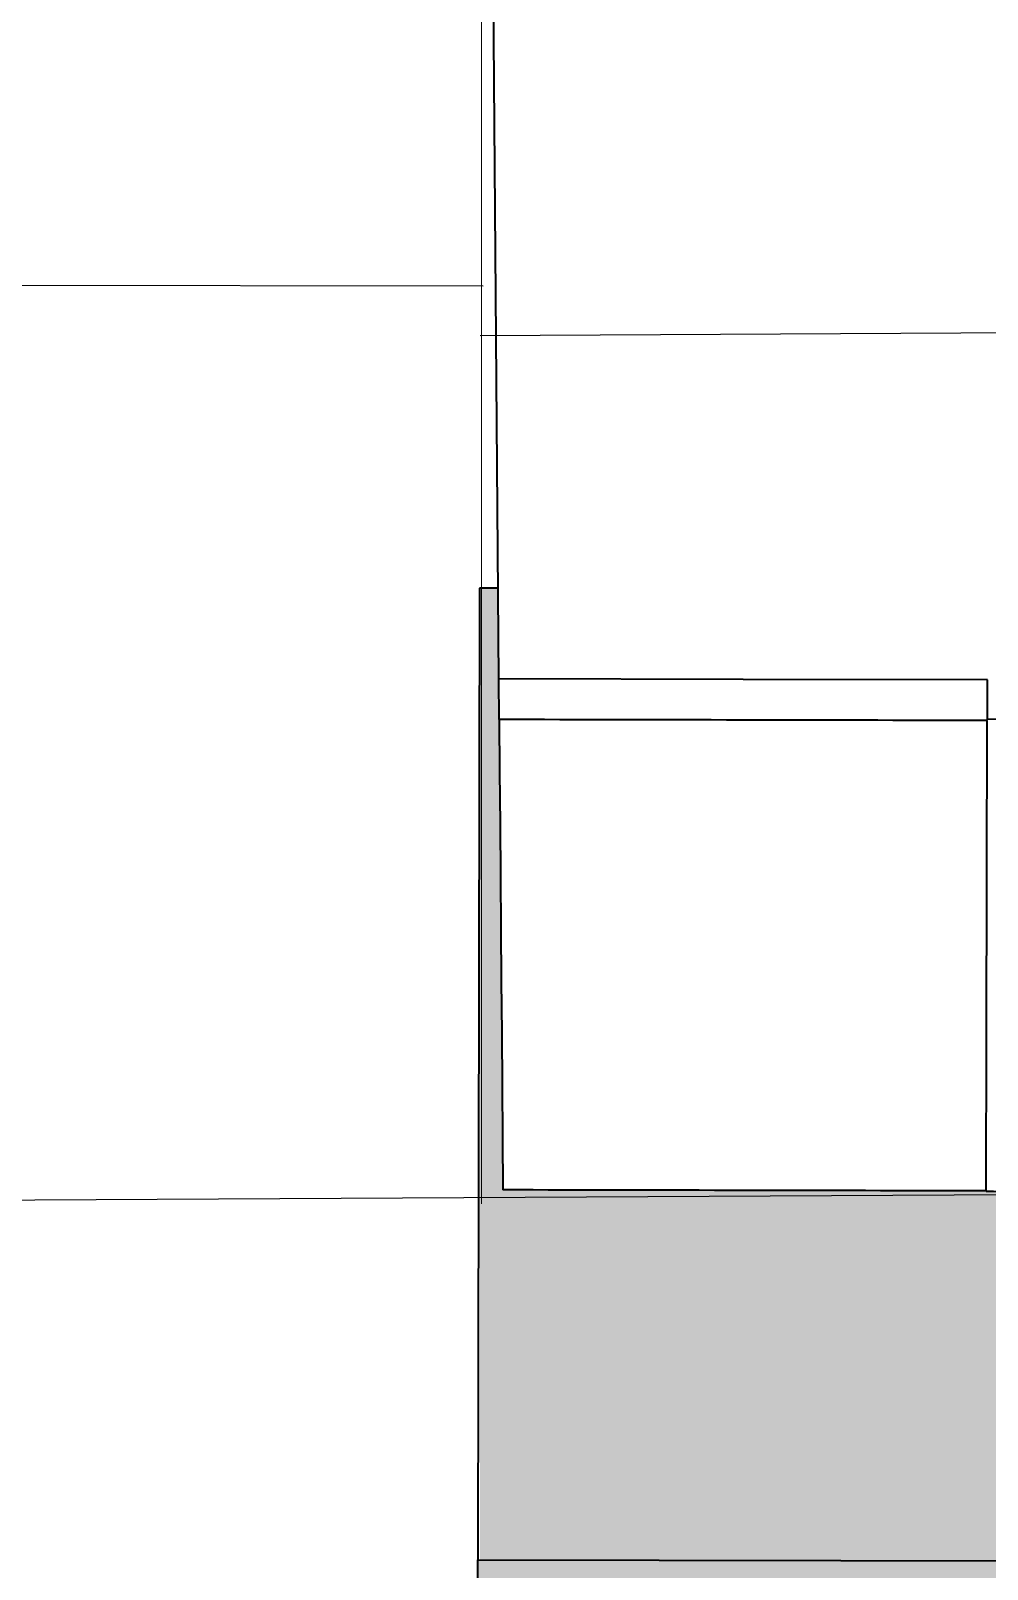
# Model space of a CAD drawing. Header units: metres. Extents: x -1160 to -900, y 3 to 561.
# Drawn here: x -1142.367 to -1141.944, y 509.176 to 509.857 of the extents above; entities that cross this region are included whole.
import ezdxf

# ---------------------------------------------------------------- set-up
doc = ezdxf.new("R2010")
doc.units = ezdxf.units.M
doc.linetypes.add('JacobsDash', pattern=[0.0045, 0.003, -0.0015])
for name, color, linetype, lineweight in [('A-DETL', 7, 'Continuous', 13), ('A-FLOR', 7, 'Continuous', 40), ('A-FLOR-HDLN', 7, 'JacobsDash', 15), ('S-BEAM', 7, 'Continuous', 40), ('S-BEAM-HDLN', 7, 'JacobsDash', 15)]:
    doc.layers.add(name, color=color, linetype=linetype, lineweight=lineweight)

# ---------------------------------------------------------------- blocks, each defined once
blk = doc.blocks.new('T2DPAA-T2D-C3S-RW-M2D-100010_dwg-40802999-DRG-2873033 - CONSTRUCTION SEQUENCE STAGE A6')
at = {"color": 254, "lineweight": 25, "true_color": 0xd0d0d0}
blk.add_line((15.36598, -596.22448), (15.4558, -596.55511), dxfattribs=at)
at = {"color": 254, "lineweight": 25, "true_color": 0xd0d0d0, "flags": 128}
for points in [[(15.38733, -596.22012), (14.84486, -594.1642), (14.20703, -591.74693), (13.64982, -589.63515)], [(15.06641, -596.57735), (14.91697, -596.02732), (14.13094, -593.04834)]]:
    blk.add_lwpolyline(points, dxfattribs=at)
blk = doc.blocks.new('T2DPAA-T2D-PWC-RW-M2D-100010_RoadDesign_rvt-1-DRG-2873033 - CONSTRUCTION SEQUENCE STAGE A6')
at = {"color": 7, "lineweight": 18, "true_color": 0xededed, "rotation": 75.11694444444437}
blk.add_blockref('T2DPAA-T2D-C3S-RW-M2D-100010_dwg-40802999-DRG-2873033 - CONSTRUCTION SEQUENCE STAGE A6', (-1722.33704, 648.01046), dxfattribs=at)

msp = doc.modelspace()

# ---------------------------------------------------------------- hatches: boundary and pattern name
at = {"layer": 'S-BEAM', "lineweight": 5, "true_color": 0xc0c0c0}
h = msp.add_hatch(color=9, dxfattribs=at)
h.paths.add_polyline_path([(-1125.41718, 509.14943), (-1125.41865, 509.16758), (-1136.08421, 509.17628), (-1136.08542, 509.16935), (-1125.41722, 509.14943)])
h.paths.add_polyline_path([(-1136.64859, 509.1704), (-1136.64723, 509.17824), (-1141.91961, 509.18325), (-1141.89193, 509.34215), (-1141.94401, 509.34392), (-1142.15786, 509.34435), (-1142.15998, 509.61069), (-1142.16819, 509.6107), (-1142.16799, 509.18071), (-1136.89939, 509.17087)])
h = msp.add_hatch(color=9, dxfattribs=at)
h.paths.add_polyline_path([(-1136.89939, 507.73087), (-1136.64859, 509.1704), (-1142.16903, 509.18071), (-1142.17172, 507.74071), (-1136.98188, 507.73102)])
h.paths.add_polyline_path([(-1125.41991, 507.70944), (-1125.41722, 509.14943), (-1136.08542, 509.16935), (-1136.33603, 507.73087), (-1136.12508, 507.72942), (-1126.70034, 507.71183)])

# ---------------------------------------------------------------- linework, layer by layer
at = {"layer": 'A-DETL', "lineweight": 18}
msp.add_line((-1142.16736, 509.33824), (-1142.16736, 509.89016), dxfattribs=at)
at = {"layer": 'A-FLOR'}
for p, q in [((-1142.15966, 509.57048), (-1142.16236, 509.90936)), ((-1142.15951, 509.55251), (-1142.15966, 509.57048)), ((-1141.94353, 509.57004), (-1141.94357, 509.55265))]:
    msp.add_line(p, q, dxfattribs=at)
at = {"layer": 'A-FLOR', "flags": 128}
for points in [[(-1141.94353, 509.57004), (-1142.0516, 509.57027), (-1142.15966, 509.57048)], [(-1142.15951, 509.55251), (-1142.15933, 509.52938), (-1142.15915, 509.50625), (-1142.15896, 509.48312), (-1142.15878, 509.45999), (-1142.15859, 509.43686), (-1142.15841, 509.41373), (-1142.15823, 509.39061), (-1142.15804, 509.36748), (-1142.15786, 509.34435)], [(-1141.94401, 509.34392), (-1141.94396, 509.36704), (-1141.94391, 509.39017), (-1141.94386, 509.4133), (-1141.94381, 509.43643), (-1141.94376, 509.45956), (-1141.94371, 509.48269), (-1141.94366, 509.50581), (-1141.94362, 509.52894), (-1141.94357, 509.55207)]]:
    msp.add_lwpolyline(points, dxfattribs=at)
at = {"layer": 'A-FLOR'}
msp.add_open_spline([(-1141.94357, 509.55207), (-1141.94406, 509.55207), (-1142.01605, 509.55223), (-1142.08804, 509.55237), (-1142.15951, 509.55251)], degree=3, knots=[-0.06389148, -0.06389148, -0.06389148, -0.06389148, -0.063469, -0.00278123, -0.00278123, -0.00278123, -0.00278123], dxfattribs=at)
for points in [[(-1141.85574, 509.54977), (-1141.88501, 509.55073), (-1141.91428, 509.55169), (-1141.94357, 509.55265)], [(-1141.94401, 509.34392), (-1142.01529, 509.34407), (-1142.08657, 509.34421), (-1142.15786, 509.34435)], [(-1141.94401, 509.34385), (-1141.92665, 509.34328), (-1141.90929, 509.34271), (-1141.89193, 509.34214)]]:
    msp.add_open_spline(points, degree=3, dxfattribs=at)
at = {"layer": 'A-FLOR-HDLN'}
for p, q in [((-1141.94353, 509.57057), (-1141.94353, 509.57004)), ((-1141.94357, 509.55262), (-1141.94357, 509.55207)), ((-1141.94401, 509.34391), (-1141.94401, 509.34385))]:
    msp.add_line(p, q, dxfattribs=at)
at = {"layer": 'S-BEAM'}
for p, q in [((-1142.16819, 509.61071), (-1142.16899, 509.18071)), ((-1142.16719, 509.6107), (-1142.16819, 509.61071)), ((-1142.15998, 509.61069), (-1142.16719, 509.6107)), ((-1142.17172, 507.74071), (-1142.16903, 509.18071)), ((-1142.16903, 509.18071), (-1136.64859, 509.1704))]:
    msp.add_line(p, q, dxfattribs=at)
at = {"layer": 'S-BEAM-HDLN'}
msp.add_line((-1142.16896, 509.18071), (-1142.17165, 507.74071), dxfattribs=at)

# ---------------------------------------------------------------- block references
at = {"lineweight": 5}
msp.add_blockref('T2DPAA-T2D-PWC-RW-M2D-100010_RoadDesign_rvt-1-DRG-2873033 - CONSTRUCTION SEQUENCE STAGE A6', (0, 0), dxfattribs=at)

doc.saveas('drawing.dxf')
